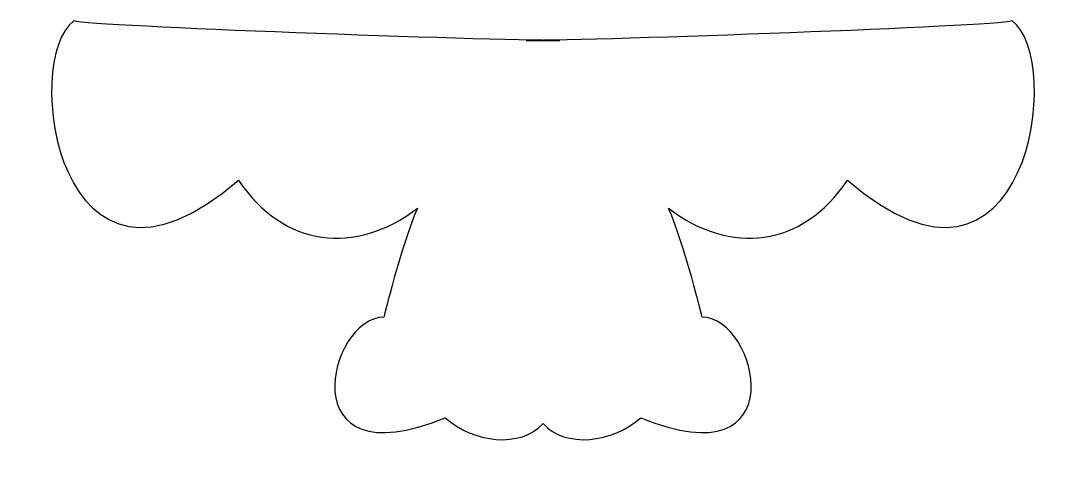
# Model space of a CAD drawing. Header units: centimetres. Extents: x -5.6 to 5.6, y -2.7 to 2.2.
import ezdxf

# ---------------------------------------------------------------- set-up
doc = ezdxf.new("R2010")
doc.units = ezdxf.units.CM
doc.header["$MEASUREMENT"] = 0
doc.layers.add('Camada 1', color=7, linetype='Continuous')

msp = doc.modelspace()

# ---------------------------------------------------------------- linework, layer by layer
at = {"layer": 'Camada 1'}
msp.add_open_spline([(-0.17859, 2.02158), (0.59532, 2.02158), (4.82203, 2.17041), (5.00063, 2.22994), (5.00063, 2.22994), (5.56618, 1.84299), (5.17922, -1.13358), (3.24446, 0.5333), (3.24446, 0.5333), (2.76821, -0.18107), (1.9943, -0.27037), (1.33946, 0.23564), (1.33946, 0.23564), (1.51805, -0.18108), (1.69665, -0.92522), (1.69665, -0.92522), (1.69665, -0.92522), (2.29196, -0.92522), (2.70868, -2.68139), (1.04181, -1.99678), (1.04181, -1.99678), (0.74415, -2.26467), (0.23814, -2.3242), (0.00001, -2.05631), (0.00001, -2.05631), (-0.23811, -2.3242), (-0.74413, -2.26467), (-1.04179, -1.99678), (-1.04179, -1.99678), (-2.70866, -2.68139), (-2.29195, -0.92522), (-1.69663, -0.92522), (-1.69663, -0.92522), (-1.69663, -0.92522), (-1.51804, -0.18108), (-1.33944, 0.23564), (-1.33944, 0.23564), (-1.99428, -0.27038), (-2.76819, -0.18108), (-3.24444, 0.5333), (-3.24444, 0.5333), (-5.17921, -1.13357), (-5.56616, 1.84299), (-5.00061, 2.22994), (-5.00061, 2.22994), (-4.82202, 2.17041), (-0.5953, 2.02158), (0.17861, 2.02158), (0.17861, 2.02158), (0.17861, 2.02158), (-0.17859, 2.02158), (-0.17859, 2.02158)], degree=3, knots=[0, 0, 0, 0, 0.07142857, 0.07142857, 0.07142857, 0.07142857, 0.14285714, 0.14285714, 0.14285714, 0.14285714, 0.21428571, 0.21428571, 0.21428571, 0.21428571, 0.28571429, 0.28571429, 0.28571429, 0.28571429, 0.35714286, 0.35714286, 0.35714286, 0.35714286, 0.42857143, 0.42857143, 0.42857143, 0.42857143, 0.5, 0.5, 0.5, 0.5, 0.57142857, 0.57142857, 0.57142857, 0.57142857, 0.64285714, 0.64285714, 0.64285714, 0.64285714, 0.71428571, 0.71428571, 0.71428571, 0.71428571, 0.78571429, 0.78571429, 0.78571429, 0.78571429, 0.85714286, 0.85714286, 0.85714286, 0.85714286, 1, 1, 1, 1], dxfattribs=at)

doc.saveas('drawing.dxf')
